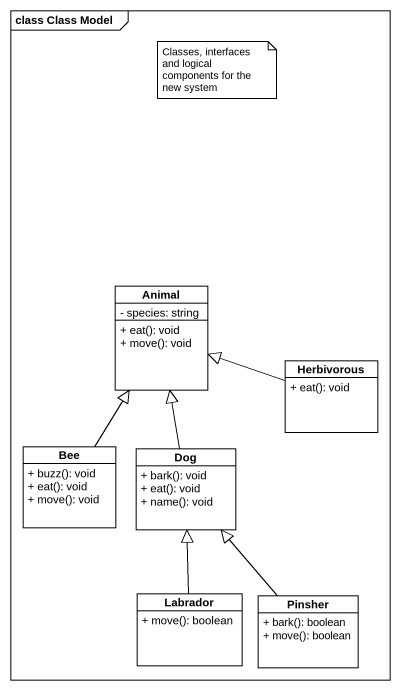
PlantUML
@startuml
mainframe class Class Model
hide circle
hide empty members
skinparam classAttributeIconSize 0
class Animal {
  - species: string
  + eat(): void
  + move(): void
}
class Herbivorous {
  + eat(): void
}
class Bee {
  + buzz(): void
  + eat(): void
  + move(): void
}
class Dog {
  + bark(): void
  + eat(): void
  + name(): void
}
class Labrador {
  + move(): boolean
}
class Pinsher {
  + bark(): boolean
  + move(): boolean
}
Herbivorous -left-|> Animal
Bee -up-|> Animal
Dog -up-|> Animal
Labrador -up-|> Dog
Pinsher -up-|> Dog
note as N1
  Classes, interfaces and logical components for the new system
end note
@enduml
